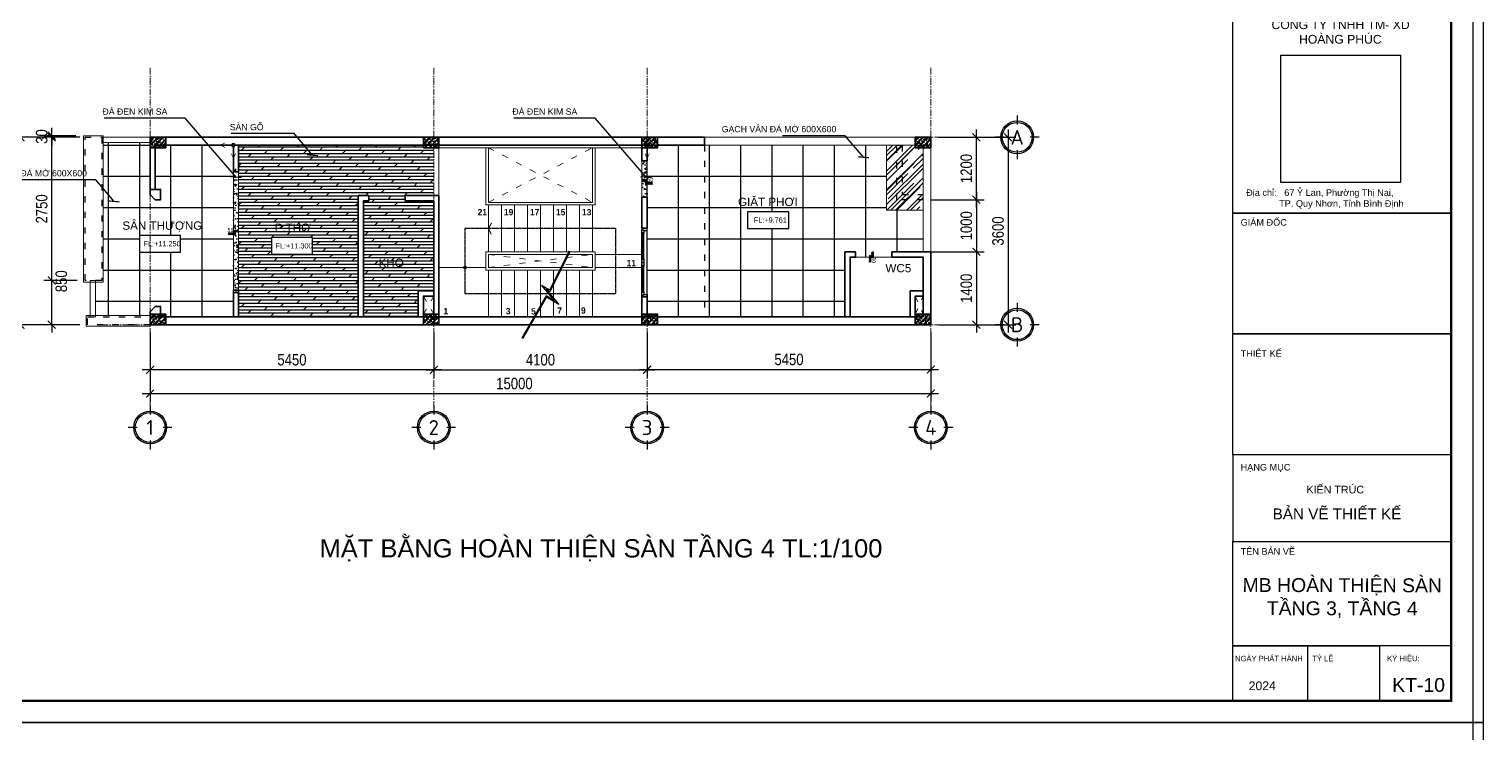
# Model space of a CAD drawing. Header units: inches. Extents: x 236662 to 497023, y -248575 to 81795.
# Drawn here: x 360352 to 388193, y -53507 to -39983 of the extents above; entities that cross this region are included whole.
import ezdxf
from ezdxf.enums import TextEntityAlignment as Align

# ---------------------------------------------------------------- set-up
doc = ezdxf.new("R2010")
doc.units = ezdxf.units.IN
doc.header["$LTSCALE"] = 10
doc.header["$MEASUREMENT"] = 0
for name, pattern in [('ACAD_ISO03W100', [30, 12, -18]), ('CENTER', [2, 1.25, -0.25, 0.25, -0.25]), ('DASHED2', [0.375, 0.25, -0.125])]:
    doc.linetypes.add(name, pattern=pattern)
for name, color, linetype in [('01. HP_TEXT', 9, 'Continuous'), ('04. HP_CUA', 153, 'Continuous'), ('07. HP_KY HIEU', 43, 'Continuous'), ('08. HP_DIM', 118, 'Continuous'), ('12. HP_NET KHUAT', 25, 'ACAD_ISO03W100'), ('hach', 7, 'Continuous'), ('TEXT', 2, 'Continuous')]:
    doc.layers.add(name, color=color, linetype=linetype)
for name, color, linetype, lineweight in [('02. HP_BE TONG', 1, 'Continuous', 35), ('03. HP_TUONG', 2, 'Continuous', 35), ('05. HP_TRUC', 251, 'CENTER', 5), ('06. HP_THAY 1', 134, 'Continuous', 15), ('06. HP_THAY 2', 147, 'Continuous', 13), ('09_HP_HATCH', 8, 'Continuous', 5), ('14. HP_OPENING', 250, 'ACAD_ISO03W100', 5), ('GHICHU', 7, 'Continuous', 9), ('N KHUAT', 8, 'Continuous', 5)]:
    doc.layers.add(name, color=color, linetype=linetype, lineweight=lineweight)
doc.layers.add('Tpl_Bound', color=1, linetype='Continuous', plot=False)
doc.styles.add('AVO', font='VNI-Avo-Bold.TTF')
doc.styles.add('BAOANNOTE', font='Arial.ttf', dxfattribs={"width": 0.8})
doc.styles.add('ISOCP50', font='ISOCPEUR.TTF')
doc.styles.get("Standard").update_dxf_attribs({"font": 'Arial.ttf'})
doc.styles.add('TA1', font='Arial.ttf')
doc.styles.add('Tahoma', font='Tahoma.ttf')
doc.styles.add('TEXT (none)', font='Arial.ttf')
doc.styles.add('text2', font='VHELVCN.TTF')
doc.dimstyles.new('AL-100', dxfattribs={"dimtxt": 220, "dimasz": 150, "dimexe": 150, "dimexo": 150, "dimgap": 80, "dimtad": 1, "dimdec": 0, "dimzin": 9, "dimtxsty": 'text2', "dimblk": 'ARCHTICK', "dimcen": 1, "dimdle": 150, "dimclrd": 256, "dimclre": 256, "dimclrt": 7, "dimadec": 0, "dimazin": 0, "dimtfac": 1, "dimtdec": 0, "dimtix": 1, "dimtmove": 2, "dimatfit": 3, "dimldrblk": 'ARCHTICK', "dimfxl": 1, "dimtolj": 1, "dimtzin": 0, "dimlwd": -1, "dimlwe": -1, "dimarcsym": 0})
picture_1 = doc.add_image_def('image1.jpg', size_in_pixel=(1818, 1935))
pattern_1 = [(50, (0, 0), (179.315046, -15.688034), [18.75, -206.25]), (355, (0, 0), (-34.68783, 188.04803), [15, -165]), (100.451444, (14.94, -1.3), (144.62721, 172.36), [15.93505, -175.28553]), (46.1842, (0, 50), (266.81033, -41.37982), [28.125, -309.375]), (96.635635, (22.23, 46.55), (233.66549, 243.52965), [23.90259, -262.92844]), (351.18416, (0, 50), (233.66549, 243.52965), [22.5, -247.5]), (21, (25, 37.5), (149.226763, -100.65472), [18.75, -206.25]), (326, (25, 37.5), (60.82883, 181.28751), [15, -165]), (71.451445, (37.44, 29.11), (210.055594, 80.63279), [15.93505, -175.28553]), (37.5, (0, 0), (3.039964, 83.223463), [0, -163, 0, -167.5, 0, -165.625]), (7.5, (0, 0), (65.767384, 98.602928), [0, -95.5, 0, -159.25, 0, -63.125]), (327.5, (-55.75, 0), (133.455609, -5.638718), [0, -62.5, 0, -195, 0, -258.75]), (317.5, (-80.75, 0), (145.796542, 25.026246), [0, -81.25, 0, -129.5, 0, -183.75])]

# ---------------------------------------------------------------- blocks, each defined once
blk = doc.blocks.new('_ArchTick')
at = {"color": 0, "linetype": 'ByBlock', "const_width": 0.15}
blk.add_lwpolyline([(-0.5, -0.5), (0.5, 0.5)], dxfattribs=at)
blk = doc.blocks.new('*D1163')
at = {"layer": '08. HP_DIM', "transparency": 16777216}
for p, q in [((372229, -45814), (372229, -46674)), ((377679, -45814), (377679, -46674)), ((372079, -46524), (377829, -46524))]:
    blk.add_line(p, q, dxfattribs=at)
at = {"layer": 'Defpoints', "color": 0, "transparency": 16777216}
for p in [(372229, -45664), (377679, -45664), (377679, -46524)]:
    blk.add_point(p, dxfattribs=at)
at = {"layer": '08. HP_DIM', "transparency": 16777216, "xscale": 150, "yscale": 150, "zscale": 150, "rotation": 180}
blk.add_blockref('_ArchTick', (372229, -46524), dxfattribs=at)
at = {"layer": '08. HP_DIM', "transparency": 16777216, "xscale": 150, "yscale": 150, "zscale": 150}
blk.add_blockref('_ArchTick', (377679, -46524), dxfattribs=at)
at = {"layer": '08. HP_DIM', "color": 7, "transparency": 16777216, "insert": (374954, -46332), "char_height": 220, "attachment_point": 5, "style": 'text2'}
blk.add_mtext('\\A1;5450', dxfattribs=at)
blk = doc.blocks.new('*D1164')
at = {"layer": '08. HP_DIM', "transparency": 16777216}
for p, q in [((377829, -44264), (378704, -44264)), ((378554, -44114), (378554, -45814)), ((377829, -45664), (378704, -45664))]:
    blk.add_line(p, q, dxfattribs=at)
at = {"layer": 'Defpoints', "color": 0, "transparency": 16777216}
for p in [(377679, -44264), (377679, -45664), (378554, -45664)]:
    blk.add_point(p, dxfattribs=at)
at = {"layer": '08. HP_DIM', "transparency": 16777216, "xscale": 150, "yscale": 150, "zscale": 150}
for p, rotation in [((378554, -44264), 90), ((378554, -45664), 270)]:
    blk.add_blockref('_ArchTick', p, dxfattribs=dict(at, rotation=rotation))
at = {"layer": '08. HP_DIM', "color": 7, "transparency": 16777216, "insert": (378362, -44964), "char_height": 220, "attachment_point": 5, "rotation": 90, "style": 'text2'}
blk.add_mtext('\\A1;1400', dxfattribs=at)
blk = doc.blocks.new('*D1165')
at = {"layer": '08. HP_DIM', "transparency": 16777216}
for p, q in [((362679, -45814), (362679, -47137)), ((377679, -45814), (377679, -47137)), ((362529, -46987), (377829, -46987))]:
    blk.add_line(p, q, dxfattribs=at)
at = {"layer": 'Defpoints', "color": 0, "transparency": 16777216}
for p in [(362679, -45664), (377679, -45664), (377679, -46987)]:
    blk.add_point(p, dxfattribs=at)
at = {"layer": '08. HP_DIM', "transparency": 16777216, "xscale": 150, "yscale": 150, "zscale": 150, "rotation": 180}
blk.add_blockref('_ArchTick', (362679, -46987), dxfattribs=at)
at = {"layer": '08. HP_DIM', "transparency": 16777216, "xscale": 150, "yscale": 150, "zscale": 150}
blk.add_blockref('_ArchTick', (377679, -46987), dxfattribs=at)
at = {"layer": '08. HP_DIM', "color": 7, "transparency": 16777216, "insert": (369679, -46795), "char_height": 220, "attachment_point": 5, "style": 'text2'}
blk.add_mtext('\\A1;15000', dxfattribs=at)
blk = doc.blocks.new('*D1166')
at = {"layer": '08. HP_DIM', "transparency": 16777216}
for p, q in [((378554, -43414), (378554, -41914)), ((377829, -42064), (378704, -42064)), ((377679, -43264), (378704, -43264))]:
    blk.add_line(p, q, dxfattribs=at)
at = {"layer": 'Defpoints', "color": 0, "transparency": 16777216}
for p in [(377679, -42064), (378554, -42064), (377529, -43264)]:
    blk.add_point(p, dxfattribs=at)
at = {"layer": '08. HP_DIM', "transparency": 16777216, "xscale": 150, "yscale": 150, "zscale": 150}
for p, rotation in [((378554, -42064), 90), ((378554, -43264), 270)]:
    blk.add_blockref('_ArchTick', p, dxfattribs=dict(at, rotation=rotation))
at = {"layer": '08. HP_DIM', "color": 7, "transparency": 16777216, "insert": (378362, -42664), "char_height": 220, "attachment_point": 5, "rotation": 90, "style": 'text2'}
blk.add_mtext('\\A1;1200', dxfattribs=at)
blk = doc.blocks.new('grid test1')
at = {"ltscale": 20}
for p, q in [((0, 440), (0, 260)), ((-260, 0), (-440, 0)), ((440, 0), (260, 0)), ((0, -260), (0, -440))]:
    blk.add_line(p, q, dxfattribs=at)
at = {"color": 251, "ltscale": 20, "true_color": 0x636466}
for radius in [330, 300]:
    blk.add_circle((0, 0), radius, dxfattribs=at)
at = {"layer": '01. HP_TEXT', "color": 2, "ltscale": 20, "true_color": 0xf1eb1f, "style": 'ISOCP50'}
blk.add_attdef('GRID', text='', height=300, dxfattribs=at).set_placement((-37, 0), align=Align.MIDDLE_CENTER)
blk = doc.blocks.new('zcsadsdasd3')
at = {"layer": '05. HP_TRUC', "ltscale": 10}
for p, q in [((-15000, 4933), (-15000, -1554)), ((-9550, 4933), (-9550, -1554)), ((-5450, 4933), (-5450, -1554)), ((0, 4933), (0, -1554)), ((-15930, 3600), (1239, 3600)), ((-15930, 0), (1239, 0))]:
    blk.add_line(p, q, dxfattribs=at)
at = {"layer": '07. HP_KY HIEU', "ltscale": 20}
ref = blk.add_blockref('grid test1', (1659, 3600), dxfattribs=dict(at, xscale=0.9555000001564621, yscale=0.9555000001564621, zscale=0.9555000001564621))
ref.add_attrib('GRID', 'A', dxfattribs={"layer": 'TEXT', "ltscale": 20, "height": 287, "style": 'ISOCP50'}).set_placement((1659, 3600), align=Align.MIDDLE_CENTER)
ref = blk.add_blockref('grid test1', (1659, 0), dxfattribs=dict(at, xscale=0.9555000001564621, yscale=0.9555000001564621, zscale=0.9555000001564621))
ref.add_attrib('GRID', 'B', dxfattribs={"layer": 'TEXT', "ltscale": 20, "height": 287, "style": 'ISOCP50'}).set_placement((1659, 0), align=Align.MIDDLE_CENTER)
ref = blk.add_blockref('grid test1', (-15000, -1975), dxfattribs=dict(at, xscale=0.9555000001564621, yscale=0.9555000001564621, zscale=0.9555000001564621))
ref.add_attrib('GRID', '1', dxfattribs={"layer": 'TEXT', "ltscale": 20, "height": 287, "style": 'ISOCP50'}).set_placement((-15000, -1975), align=Align.MIDDLE_CENTER)
ref = blk.add_blockref('grid test1', (-9550, -1975), dxfattribs=dict(at, xscale=0.9555000001564621, yscale=0.9555000001564621, zscale=0.9555000001564621))
ref.add_attrib('GRID', '2', dxfattribs={"layer": 'TEXT', "ltscale": 20, "height": 287, "style": 'ISOCP50'}).set_placement((-9550, -1975), align=Align.MIDDLE_CENTER)
ref = blk.add_blockref('grid test1', (-5450, -1975), dxfattribs=dict(at, xscale=0.9555000001564621, yscale=0.9555000001564621, zscale=0.9555000001564621))
ref.add_attrib('GRID', '3', dxfattribs={"layer": 'TEXT', "ltscale": 20, "height": 287, "style": 'ISOCP50'}).set_placement((-5450, -1975), align=Align.MIDDLE_CENTER)
ref = blk.add_blockref('grid test1', (0, -1975), dxfattribs=dict(at, xscale=0.9555000001564621, yscale=0.9555000001564621, zscale=0.9555000001564621))
ref.add_attrib('GRID', '4', dxfattribs={"layer": 'TEXT', "ltscale": 20, "height": 287, "style": 'ISOCP50'}).set_placement((0, -1975), align=Align.MIDDLE_CENTER)
blk = doc.blocks.new('*D1169')
at = {"layer": '08. HP_DIM', "transparency": 16777216}
for p, q in [((378554, -43114), (378554, -44414)), ((377679, -43264), (378704, -43264)), ((377679, -44264), (378704, -44264))]:
    blk.add_line(p, q, dxfattribs=at)
at = {"layer": 'Defpoints', "color": 0, "transparency": 16777216}
for p in [(377529, -43264), (377529, -44264), (378554, -44264)]:
    blk.add_point(p, dxfattribs=at)
at = {"layer": '08. HP_DIM', "transparency": 16777216, "xscale": 150, "yscale": 150, "zscale": 150}
for p, rotation in [((378554, -43264), 90), ((378554, -44264), 270)]:
    blk.add_blockref('_ArchTick', p, dxfattribs=dict(at, rotation=rotation))
at = {"layer": '08. HP_DIM', "color": 7, "transparency": 16777216, "insert": (378362, -43764), "char_height": 220, "attachment_point": 5, "rotation": 90, "style": 'text2'}
blk.add_mtext('\\A1;1000', dxfattribs=at)
blk = doc.blocks.new('*D1180')
at = {"layer": '08. HP_DIM', "transparency": 16777216}
for p, q in [((360189, -41914), (360189, -45814)), ((361329, -42064), (360039, -42064)), ((361329, -45664), (360039, -45664))]:
    blk.add_line(p, q, dxfattribs=at)
at = {"layer": 'Defpoints', "color": 0, "transparency": 16777216}
for p in [(361479, -42064, 6), (360189, -45664), (361479, -45664, 6)]:
    blk.add_point(p, dxfattribs=at)
at = {"layer": '08. HP_DIM', "transparency": 16777216, "xscale": 150, "yscale": 150, "zscale": 150}
for p, rotation in [((360189, -42064), 90), ((360189, -45664), 270)]:
    blk.add_blockref('_ArchTick', p, dxfattribs=dict(at, rotation=rotation))
at = {"layer": '08. HP_DIM', "color": 7, "transparency": 16777216, "insert": (359997, -43864), "char_height": 220, "attachment_point": 5, "rotation": 90, "style": 'text2'}
blk.add_mtext('\\A1;3600', dxfattribs=at)
blk = doc.blocks.new('KHUNG TEN A-3')
at = {"layer": '01. HP_TEXT'}
for points in [[(365, 116.74), (365, 163.34), (415, 163.34), (415, 116.74)], [(365, 89.04), (365, 116.74), (415, 116.74), (415, 89.04)], [(365, 61.35), (365, 89.04), (415, 89.04), (415, 61.35)], [(365, 61.35), (365, 41.47), (415, 41.47), (415, 61.35)], [(365, 17.61), (365, 41.47), (415, 41.47), (415, 17.61)], [(365, 5), (365, 17.61), (398.56, 17.61), (398.56, 5)], [(398.56, 5), (382.12, 5), (382.12, 17.61), (398.56, 17.61)], [(398.56, 5), (415, 5), (415, 17.61), (398.56, 17.61)]]:
    blk.add_lwpolyline(points, close=True, dxfattribs=at)
at = {"layer": '02. HP_BE TONG', "color": 1, "const_width": 0.5}
blk.add_lwpolyline([(15, 5), (415, 5), (415, 292), (15, 292)], close=True, dxfattribs=at)
at = {"layer": '06. HP_THAY 1'}
blk.add_lwpolyline([(0, 297), (420, 297), (420, 0), (0, 0)], close=True, dxfattribs=at)
at = {"layer": 'Defpoints'}
blk.add_lwpolyline([(0, 0), (420, 0), (420, 297), (0, 297)], close=True, dxfattribs=at)
at = {"layer": '01. HP_TEXT', "color": 7, "style": 'TA1'}
for s, height, p in [('GIÁM ĐỐC', 1.5, (366.75, 113.85)), ('THIẾT KẾ', 1.5, (366.75, 83.82)), ('HẠNG MỤC', 1.5, (366.75, 57.76)), ('TÊN BẢN VẼ', 1.5, (366.75, 38.47)), ('NGÀY PHÁT HÀNH', 1.25, (365.46, 14.06)), ('TỶ LỆ', 1.25, (383.16, 14.06)), ('KÝ HIỆU:', 1.25, (400.31, 14.06)), ('2024', 2, (368.6, 7.45))]:
    blk.add_text(s, height=height, dxfattribs=at).set_placement(p)
at = {"layer": '01. HP_TEXT', "style": 'TA1'}
for s, height, p in [('KIẾN TRÚC', 1.75, (388.44, 53.39)), ('BẢN VẼ THIẾT KẾ', 2.5, (388.83, 47.82))]:
    blk.add_text(s, height=height, dxfattribs=at).set_placement(p, align=Align.MIDDLE_CENTER)
at = {"layer": '01. HP_TEXT', "insert": (364.26, 160.88), "char_height": 2, "attachment_point": 1, "style": 'TA1'}
blk.add_mtext_dynamic_manual_height_columns('\\pxi4.78245;CÔNG TY TNHH TM- XD \\P\\pi5.60885;      HOÀNG PHÚC', width=53.4572, gutter_width=0.0255, heights=[0], dxfattribs=at)
at = {"layer": '01. HP_TEXT', "color": 7, "insert": (365.04, 122.17), "char_height": 1.5, "attachment_point": 1, "style": 'TA1'}
blk.add_mtext_dynamic_manual_height_columns('\\A1;\\pxi-0.01954,l2,t4.98046,11.98046;Địa chỉ:   67 Ỷ Lan, Phường Thị Nại, \\P             TP. Quy Nhơn, Tỉnh Bình Định ', width=49.5509, gutter_width=2.41, heights=[62.37], dxfattribs=at)
image = blk.add_image(picture_1, insert=(375.99, 123.73), size_in_units=(27.41, 29.18))
image.dxf.flags = 7
blk = doc.blocks.new('Level mark - Plan 2')
blk.add_lwpolyline([(12.53, 0.4), (12.53, 3.6), (4.64, 3.6), (4.64, 0.4)], close=True)
at = {"style": 'BAOANNOTE', "flags": 8}
blk.add_attdef('FL%%P0.000', text='', height=2, dxfattribs=at).set_placement((9, 2), align=Align.MIDDLE_CENTER)
blk = doc.blocks.new('*D1331')
at = {"layer": '08. HP_DIM', "transparency": 16777216}
for p, q in [((-9550, -3750), (-9550, -4616)), ((-5450, -3750), (-5450, -4616)), ((-9700, -4466), (-5300, -4466))]:
    blk.add_line(p, q, dxfattribs=at)
at = {"layer": 'Defpoints', "color": 0, "transparency": 16777216}
for p in [(-9550, -3600), (-5450, -3600), (-5450, -4466)]:
    blk.add_point(p, dxfattribs=at)
at = {"layer": '08. HP_DIM', "transparency": 16777216, "xscale": 150, "yscale": 150, "zscale": 150, "rotation": 180}
blk.add_blockref('_ArchTick', (-9550, -4466), dxfattribs=at)
at = {"layer": '08. HP_DIM', "transparency": 16777216, "xscale": 150, "yscale": 150, "zscale": 150}
blk.add_blockref('_ArchTick', (-5450, -4466), dxfattribs=at)
at = {"layer": '08. HP_DIM', "color": 7, "transparency": 16777216, "insert": (-7500, -4274), "char_height": 220, "attachment_point": 5, "style": 'text2'}
blk.add_mtext('\\A1;4100', dxfattribs=at)
blk = doc.blocks.new('*D1332')
at = {"layer": '08. HP_DIM', "transparency": 16777216}
for p, q in [((-5450, -3750), (-5450, -4610)), ((0, -3750), (0, -4610)), ((-5600, -4460), (150, -4460))]:
    blk.add_line(p, q, dxfattribs=at)
at = {"layer": 'Defpoints', "color": 0, "transparency": 16777216}
for p in [(-5450, -3600), (0, -3600), (0, -4460)]:
    blk.add_point(p, dxfattribs=at)
at = {"layer": '08. HP_DIM', "transparency": 16777216, "xscale": 150, "yscale": 150, "zscale": 150, "rotation": 180}
blk.add_blockref('_ArchTick', (-5450, -4460), dxfattribs=at)
at = {"layer": '08. HP_DIM', "transparency": 16777216, "xscale": 150, "yscale": 150, "zscale": 150}
blk.add_blockref('_ArchTick', (0, -4460), dxfattribs=at)
at = {"layer": '08. HP_DIM', "color": 7, "transparency": 16777216, "insert": (-2725, -4268), "char_height": 220, "attachment_point": 5, "style": 'text2'}
blk.add_mtext('\\A1;5450', dxfattribs=at)
blk = doc.blocks.new('*D1333')
at = {"layer": '08. HP_DIM', "transparency": 16777216}
for p, q in [((-15000, -3750), (-15000, -5073)), ((0, -3750), (0, -5073)), ((-15150, -4923), (150, -4923))]:
    blk.add_line(p, q, dxfattribs=at)
at = {"layer": 'Defpoints', "color": 0, "transparency": 16777216}
for p in [(-15000, -3600), (0, -3600), (0, -4923)]:
    blk.add_point(p, dxfattribs=at)
at = {"layer": '08. HP_DIM', "transparency": 16777216, "xscale": 150, "yscale": 150, "zscale": 150, "rotation": 180}
blk.add_blockref('_ArchTick', (-15000, -4923), dxfattribs=at)
at = {"layer": '08. HP_DIM', "transparency": 16777216, "xscale": 150, "yscale": 150, "zscale": 150}
blk.add_blockref('_ArchTick', (0, -4923), dxfattribs=at)
at = {"layer": '08. HP_DIM', "color": 7, "transparency": 16777216, "insert": (-8000, -4731), "char_height": 220, "attachment_point": 5, "style": 'text2'}
blk.add_mtext('\\A1;15000', dxfattribs=at)
blk = doc.blocks.new('*D1334')
at = {"layer": '08. HP_DIM', "transparency": 16777216}
for p, q in [((-15000, -3750), (-15000, -4616)), ((-9550, -3750), (-9550, -4616)), ((-9400, -4466), (-15150, -4466))]:
    blk.add_line(p, q, dxfattribs=at)
at = {"layer": 'Defpoints', "color": 0, "transparency": 16777216}
for p in [(-15000, -3600), (-9550, -3600), (-15000, -4466)]:
    blk.add_point(p, dxfattribs=at)
at = {"layer": '08. HP_DIM', "transparency": 16777216, "xscale": 150, "yscale": 150, "zscale": 150, "rotation": 180}
blk.add_blockref('_ArchTick', (-15000, -4466), dxfattribs=at)
at = {"layer": '08. HP_DIM', "transparency": 16777216, "xscale": 150, "yscale": 150, "zscale": 150}
blk.add_blockref('_ArchTick', (-9550, -4466), dxfattribs=at)
at = {"layer": '08. HP_DIM', "color": 7, "transparency": 16777216, "insert": (-12275, -4274), "char_height": 220, "attachment_point": 5, "style": 'text2'}
blk.add_mtext('\\A1;5450', dxfattribs=at)
blk = doc.blocks.new('COT')
at = {"layer": '09_HP_HATCH'}
h = blk.add_hatch(dxfattribs=at)
h.set_pattern_fill('CHAU-01', color=256, scale=15, pattern_type=2)
h.set_pattern_definition([(50, (-55276.965, -37444.2), (107.58903, -9.41282), [11.25, -123.75]), (355, (-55276.97, -37444.2), (-20.8127, 112.82882), [9, -99]), (100.4514, (-55268, -37444.99), (86.7764, 103.41593), [9.56103, -105.17132]), (46.1842, (-55276.97, -37414.2), (160.08616, -24.82785), [16.875, -185.625]), (96.6356, (-55263.62, -37416.27), (140.1994, 146.11768), [14.34154, -157.75695]), (351.1842, (-55276.97, -37414.2), (140.1993, 146.1178), [13.5, -148.5]), (21, (-55261.965, -37421.7), (89.53606, -60.39283), [11.25, -123.75]), (326, (-55261.97, -37421.7), (36.4973, 108.7725), [9, -99]), (71.4514, (-55254.5, -37426.73), (126.0334, 48.37957), [9.56103, -105.17132]), (37.5, (-55276.965, -37444.2), (1.823978, 49.934078), [0, -97.8, 0, -100.5, 0, -99.375]), (7.5, (-55276.965, -37444.2), (39.46043, 59.161757), [0, -57.3, 0, -95.55, 0, -37.875]), (327.5, (-55310.415, -37444.2), (80.073365, -3.38323), [0, -37.5, 0, -117, 0, -155.25]), (317.5, (-55325.415, -37444.2), (87.477925, 15.01575), [0, -48.75, 0, -77.7, 0, -110.25]), (45, (-55276.965, -37444.2), (-45.07806, 45.07806), []), (45, (-55276.965, -37425.827), (-45.07806, 45.07806), [])])
h.paths.add_polyline_path([(0, -200), (300, -200), (300, 0), (0, 0)])
at = {"layer": '02. HP_BE TONG'}
blk.add_lwpolyline([(0, -200), (300, -200), (300, 0), (0, 0)], close=True, dxfattribs=at)
blk = doc.blocks.new('ádasdwdczxzc')
at = {"layer": '03. HP_TUONG'}
for p in [(-15000, 3600), (-9750, 3600), (-5550, 3600), (-300, 3600), (-15000, 200), (-9750, 200), (-5550, 200), (-300, 200)]:
    blk.add_blockref('COT', p, dxfattribs=at)
blk = doc.blocks.new('*D1335')
at = {"layer": '08. HP_DIM', "transparency": 16777216}
for p, q in [((150, 0), (1634, 0)), ((1484, 150), (1484, -3750)), ((150, -3600), (1634, -3600))]:
    blk.add_line(p, q, dxfattribs=at)
at = {"layer": 'Defpoints', "color": 0, "transparency": 16777216}
for p in [(0, 0), (0, -3600), (1484, -3600)]:
    blk.add_point(p, dxfattribs=at)
at = {"layer": '08. HP_DIM', "transparency": 16777216, "xscale": 150, "yscale": 150, "zscale": 150}
for p, rotation in [((1484, 0), 90), ((1484, -3600), 270)]:
    blk.add_blockref('_ArchTick', p, dxfattribs=dict(at, rotation=rotation))
at = {"layer": '08. HP_DIM', "color": 7, "transparency": 16777216, "insert": (1292, -1800), "char_height": 220, "attachment_point": 5, "rotation": 90, "style": 'text2'}
blk.add_mtext('\\A1;3600', dxfattribs=at)
blk = doc.blocks.new('Step Symbol - Metric')
h = blk.add_hatch()
h.set_pattern_fill('_USER', color=0, angle=45, style=0, pattern_type=0)
h.set_pattern_definition([(45, (0, 4), (-0.70711, 0.70711), [])])
h.paths.add_polyline_path([(8, 0), (8, -3), (-3, -3), (-3, 1), (-8, 1), (-8, 4), (0, 4), (0, 0)])
at = {"color": 0}
blk.add_lwpolyline([(8, 0), (0, 0), (0, 4), (-8, 4)], dxfattribs=at)
blk.add_attdef('Step', (2, 2), '', height=3, dxfattribs=at)
blk = doc.blocks.new('*U1315')
for p, q in [((50, 0), (1275, 0)), ((105, 100), (592.5, 100)), ((105, 65), (592.5, 65)), ((732.5, 100), (1220, 100)), ((732.5, 65), (1220, 65))]:
    blk.add_line(p, q)
for points in [[(50, 65), (50, 0), (0, 0), (0, 100), (35, 100), (35, 65)], [(95, 78.5), (105, 78.5), (105, 65), (35, 65), (35, 100), (105, 100), (105, 86.5), (95, 86.5)], [(662.5, 65), (592.5, 65), (592.5, 78.5), (602.5, 78.5), (602.5, 86.5), (592.5, 86.5), (592.5, 100), (662.5, 100)], [(722.5, 78.5), (732.5, 78.5), (732.5, 65), (662.5, 65), (662.5, 100), (732.5, 100), (732.5, 86.5), (722.5, 86.5)], [(1290, 65), (1220, 65), (1220, 78.5), (1230, 78.5), (1230, 86.5), (1220, 86.5), (1220, 100), (1290, 100)], [(1275, 65), (1275, 0), (1325, 0), (1325, 100), (1290, 100), (1290, 65)]]:
    blk.add_lwpolyline(points, close=True)
at = {"color": 8}
for points in [[(95, 86.5), (95, 78.5), (602.5, 78.5), (602.5, 86.5)], [(722.5, 86.5), (722.5, 78.5), (1230, 78.5), (1230, 86.5)]]:
    blk.add_lwpolyline(points, close=True, dxfattribs=at)
blk = doc.blocks.new('*D1214')
at = {"layer": '08. HP_DIM', "transparency": 16777216}
for p, q in [((361279, -44814), (360639, -44814)), ((360789, -44814), (360789, -44664)), ((360789, -45664), (360789, -44814)), ((361329, -45664), (360639, -45664)), ((360789, -45664), (360789, -45814))]:
    blk.add_line(p, q, dxfattribs=at)
at = {"layer": 'Defpoints', "color": 0, "transparency": 16777216}
for p in [(360789, -44814), (361429, -44814, -319), (361479, -45664, -319)]:
    blk.add_point(p, dxfattribs=at)
at = {"layer": '08. HP_DIM', "transparency": 16777216, "xscale": 150, "yscale": 150, "zscale": 150}
for p, rotation in [((360789, -44814), 270), ((360789, -45664), 90)]:
    blk.add_blockref('_ArchTick', p, dxfattribs=dict(at, rotation=rotation))
at = {"layer": '08. HP_DIM', "color": 7, "transparency": 16777216, "insert": (360974, -44829), "char_height": 220, "attachment_point": 5, "rotation": 90, "style": 'text2'}
blk.add_mtext('\\A1;850', dxfattribs=at)
blk = doc.blocks.new('*D1215')
at = {"layer": '08. HP_DIM', "transparency": 16777216}
for p, q in [((360789, -44964), (360789, -41914)), ((361279, -42064), (360639, -42064)), ((361279, -44814), (360639, -44814))]:
    blk.add_line(p, q, dxfattribs=at)
at = {"layer": 'Defpoints', "color": 0, "transparency": 16777216}
for p in [(360789, -42064), (361429, -42064, -319), (361429, -44814, -319)]:
    blk.add_point(p, dxfattribs=at)
at = {"layer": '08. HP_DIM', "transparency": 16777216, "xscale": 150, "yscale": 150, "zscale": 150}
for p, rotation in [((360789, -42064), 90), ((360789, -44814), 270)]:
    blk.add_blockref('_ArchTick', p, dxfattribs=dict(at, rotation=rotation))
at = {"layer": '08. HP_DIM', "color": 7, "transparency": 16777216, "insert": (360597, -43439), "char_height": 220, "attachment_point": 5, "rotation": 90, "style": 'text2'}
blk.add_mtext('\\A1;2750', dxfattribs=at)
blk = doc.blocks.new('*D1216')
at = {"layer": '08. HP_DIM', "transparency": 16777216}
for p, q in [((361249, -42034), (360639, -42034)), ((360789, -42034), (360789, -41884)), ((360789, -42064), (360789, -42034)), ((361279, -42064), (360639, -42064)), ((360789, -42064), (360789, -42214))]:
    blk.add_line(p, q, dxfattribs=at)
at = {"layer": 'Defpoints', "color": 0, "transparency": 16777216}
for p in [(360789, -42034), (361399, -42034, -319), (361429, -42064, -319)]:
    blk.add_point(p, dxfattribs=at)
at = {"layer": '08. HP_DIM', "transparency": 16777216, "xscale": 150, "yscale": 150, "zscale": 150}
for p, rotation in [((360789, -42034), 270), ((360789, -42064), 90)]:
    blk.add_blockref('_ArchTick', p, dxfattribs=dict(at, rotation=rotation))
at = {"layer": '08. HP_DIM', "color": 7, "transparency": 16777216, "insert": (360597, -42049), "char_height": 220, "attachment_point": 5, "rotation": 90, "style": 'text2'}
blk.add_mtext('\\A1;30', dxfattribs=at)
blk = doc.blocks.new('DINHVIGACH')
at = {"linetype": 'Continuous'}
h = blk.add_hatch(color=256, dxfattribs=at)
edge = h.paths.add_edge_path()
edge.add_ellipse((0, 0), major_axis=(133, 0), ratio=1, start_angle=-0.00147, end_angle=359.99853, ccw=False)
at = {"const_width": 50}
for points in [[(0, 0), (1000, 0)], [(0, -1000), (0, 0)], [(648, 175), (1000, 0), (648, -175)], [(-175, -648), (0, -1000), (175, -648)]]:
    blk.add_lwpolyline(points, dxfattribs=at)
at = {"extrusion": (0, 0, -1)}
blk.add_ellipse((0, 0), major_axis=(133, 0), ratio=1, start_param=2.56493945268e-05, end_param=6.283210956574111, dxfattribs=at)
blk = doc.blocks.new('mb tang 4')
at = {"layer": '07. HP_KY HIEU'}
h = blk.add_hatch(color=256, dxfattribs=at)
h.dxf.hatch_style = 1
edge = h.paths.add_edge_path()
edge.add_arc((-8950, -2500), 25, 0, 360)
at = {"layer": '09_HP_HATCH'}
h = blk.add_hatch(dxfattribs=at)
h.set_pattern_fill('AR-RROOF', color=256, scale=200, angle=45)
h.set_pattern_definition([(45, (-119701.9, -32749.67), (169.70563, 452.54834), [3000, -400, 1000, -200]), (45, (-119584.52, -32490.87), (-329.51176, 46.66905), [600, -66, 1200, -150]), (45, (-119751.4, -32558.75), (640.63874, 830.14336), [1600, -280, 800, -200])])
h.paths.add_polyline_path([(-150, -150), (-150, -1400), (-850, -1400), (-850, -150)])
at = {"layer": '03. HP_TUONG'}
for p, q in [((-10800, -1120), (-10800, -1220)), ((-5550, -1742.5), (-5450, -1742.5)), ((-1450, -2300), (-1450, -2200)), ((-750, -2300), (-750, -2200))]:
    blk.add_line(p, q, dxfattribs=at)
for points in [[(-4350, 0), (-15000, 0), (-15000, -1000), (-14900, -1000), (-14900, -150), (-4350, -150)], [(-13400, -665), (-13300, -665), (-13300, -150), (-13400, -150)], [(-5550, -150), (-5450, -150), (-5450, -450), (-5550, -450)], [(-14900, -1200), (-14800, -1200), (-14800, -1000), (-15000, -1000), (-15000, -1100)], [(-5550, -1150), (-5450, -1150), (-5450, -1742.5), (-5550, -1742.5)], [(-13400, -2935), (-13300, -2935), (-13300, -3450), (-13400, -3450)], [(-14900, -3250), (-14800, -3250), (-14800, -3450), (-15000, -3450), (-15000, -3350)]]:
    blk.add_lwpolyline(points, close=True, dxfattribs=at)
for points in [[(-11000, -3450), (-11000, -1120), (-10800, -1120)], [(-10900, -3450), (-10900, -1220), (-10800, -1220)], [(-9550, -1220), (-10100, -1220), (-10100, -1120), (-9450, -1120), (-9450, -3450), (-9550, -3450), (-9550, -1220)], [(-750, -2200), (0, -2200), (0, -3600), (-15000, -3600), (-15000, -3450), (-14850, -3450), (-14850, -3450), (-150, -3450), (-150, -2300), (-750, -2300)], [(-1550, -2300), (-1550, -2300), (-1550, -2300), (-1550, -3450), (-1650, -3450), (-1650, -2200), (-1450, -2200)], [(-1450, -2300), (-1550, -2300)], [(-9850, -3450), (-9850, -2950), (-9550, -2950)], [(-9750, -3450), (-9750, -3050), (-9550, -3050)], [(-400, -3450), (-400, -2950), (-150, -2950)], [(-300, -3450), (-300, -3050), (-150, -3050)], [(-5550, -3067.5), (-5550, -3450), (-5450, -3450), (-5450, -3067.5), (-5550, -3067.5)]]:
    blk.add_lwpolyline(points, dxfattribs=at)
at = {"layer": '06. HP_THAY 1'}
for p, q in [((-8500, -200), (-8500, -1250)), ((-6500, -1250), (-6500, -200)), ((-8500, -1250), (-6500, -1250))]:
    blk.add_line(p, q, dxfattribs=at)
for points in [[(-15900, 30), (-16280, 30), (-16280, -2780), (-15900, -2780)], [(-15900, 0), (-15000, 0), (-15000, -100), (-15900, -100)], [(-9450, -200), (-5550, -200), (-5550, -150), (-9450, -150)], [(-5550, -1742.5), (-5450, -1742.5), (-5450, -3067.5), (-5550, -3067.5)], [(-6450, -2200), (-6450, -2550), (-8550, -2550), (-8550, -2200)], [(-8500, -2250), (-6500, -2250), (-6500, -2500), (-8500, -2500)], [(-16150, -2750), (-16050, -2750), (-16050, -3450), (-16150, -3450)], [(-16230, -3420), (-15000, -3420), (-15000, -3630), (-16230, -3630)]]:
    blk.add_lwpolyline(points, close=True, dxfattribs=at)
for points in [[(-4350, 0), (0, 0), (0, -2200)], [(-8550, -200), (-8550, -1300), (-6450, -1300), (-6450, -200)], [(-4350, -150), (-150, -150), (-150, -2200)]]:
    blk.add_lwpolyline(points, dxfattribs=at)
at = {"layer": '06. HP_THAY 2'}
for p, q in [((-9450, -1120), (-9450, -150)), ((-8500, -1300), (-8500, -2200)), ((-750, -2300), (-1450, -2300))]:
    blk.add_line(p, q, dxfattribs=at)
for points in [[(-850, -150), (-150, -150), (-150, -1400), (-850, -1400)], [(-5550, -450), (-5450, -450), (-5450, -1150), (-5550, -1150)], [(-13300, -665), (-13400, -665), (-13400, -2935), (-13300, -2935)], [(-8250, -2200), (-8250, -1300), (-8000, -1300), (-8000, -2200)], [(-8000, -2200), (-8000, -1300), (-7750, -1300), (-7750, -2200)], [(-7750, -2200), (-7750, -1300), (-7500, -1300), (-7500, -2200)], [(-7500, -2200), (-7500, -1300), (-7250, -1300), (-7250, -2200)], [(-7250, -2200), (-7250, -1300), (-7000, -1300), (-7000, -2200)], [(-7000, -2200), (-7000, -1300), (-6750, -1300), (-6750, -2200)], [(-6750, -2200), (-6750, -1300), (-6500, -1300), (-6500, -2200)], [(-6450, -2250), (-5550, -2250), (-5550, -2500), (-6450, -2500)], [(-8500, -3450), (-8500, -2550), (-8250, -2550), (-8250, -3450)], [(-8250, -3450), (-8250, -2550), (-8000, -2550), (-8000, -3450)], [(-8000, -3450), (-8000, -2550), (-7750, -2550), (-7750, -3450)], [(-7750, -3450), (-7750, -2550), (-7500, -2550), (-7500, -3450)], [(-7500, -3450), (-7500, -2550), (-7250, -2550), (-7250, -3450)], [(-7250, -3450), (-7250, -2550), (-7000, -2550), (-7000, -3450)], [(-7000, -3450), (-7000, -2550), (-6750, -2550), (-6750, -3450)], [(-6750, -3450), (-6750, -2550), (-6500, -2550), (-6500, -3450)]]:
    blk.add_lwpolyline(points, close=True, dxfattribs=at)
for points in [[(-6500, -1300), (-6500, -2200)], [(-6450, -2200), (-6450, -2250), (-5550, -2250), (-5550, -1150)], [(-8550, -2500), (-9450, -2500), (-9450, -3450), (-8500, -3450), (-8500, -2550)], [(-6450, -2500), (-5550, -2500), (-5550, -3450), (-6500, -3450), (-6500, -2550)], [(-6450, -2500), (-6450, -2550), (-6500, -2550)]]:
    blk.add_lwpolyline(points, dxfattribs=at)
at = {"layer": '07. HP_KY HIEU', "linetype": 'DASHED2'}
blk.add_lwpolyline([(-8950, -1750), (-8950, -3000), (-6050, -3000), (-6050, -1750)], close=True, dxfattribs=at)
at = {"layer": '07. HP_KY HIEU'}
for points in [[(-6951.7, -2187.3), (-7328.1, -2939.1), (-7483.3, -2849.5), (-7234.9, -3136.1), (-7390.1, -3046.5), (-7859.8, -3860.1)], [(-6935, -2196.9), (-7321, -2965.5), (-7393.4, -2923.7), (-7145, -3210.3), (-7383, -3072.9), (-7843.1, -3869.7)]]:
    blk.add_lwpolyline(points, dxfattribs=at)
blk.add_circle((-8950, -2500), 25, dxfattribs=at)
at = {"layer": '12. HP_NET KHUAT'}
blk.add_line((-4350, -150), (-4350, -3450), dxfattribs=at)
for points in [[(-16250, 0), (-15930, 0), (-15930, -2750), (-16250, -2750)], [(-16200, -3450), (-15000, -3450), (-15000, -3600), (-16200, -3600)]]:
    blk.add_lwpolyline(points, close=True, dxfattribs=at)
blk.add_lwpolyline([(-150, -1200), (-650, -1200), (-650, -150), (-550, -150), (-550, -1100), (-150, -1100)], dxfattribs=at)
at = {"layer": '14. HP_OPENING'}
for p, q in [((-8500, -200), (-6500, -1250)), ((-8500, -1250), (-6500, -200)), ((-8500, -2250), (-6500, -2500)), ((-8500, -2500), (-6500, -2250)), ((-9750, -3050), (-9550, -3400)), ((-9750, -3400), (-9550, -3050)), ((-300, -3050), (-150, -3400)), ((-300, -3400), (-150, -3050))]:
    blk.add_line(p, q, dxfattribs=at)
at = {"layer": 'N KHUAT', "linetype": 'Continuous', "const_width": 20}
blk.add_lwpolyline([(-8446.4, -1865.5), (-8500, -1750), (-8439.4, -1646)], dxfattribs=at)
ref = blk.add_blockref('Level mark - Plan 2', (-3984, -1789.1), dxfattribs=dict(xscale=100, yscale=100, zscale=100))
ref.add_attrib('FL%%P0.000', 'FL:+9.761', dxfattribs={"height": 100, "style": 'BAOANNOTE'}).set_placement((-3084, -1589.1), align=Align.MIDDLE_CENTER)
ref = blk.add_blockref('Level mark - Plan 2', (-15669.3, -2244.6), dxfattribs=dict(xscale=100, yscale=100, zscale=100))
ref.add_attrib('FL%%P0.000', 'FL:+11.250', dxfattribs={"height": 100, "style": 'BAOANNOTE'}).set_placement((-14769.3, -2044.6), align=Align.MIDDLE_CENTER)
ref = blk.add_blockref('Level mark - Plan 2', (-13134.8, -2285.7), dxfattribs=dict(xscale=100, yscale=100, zscale=100))
ref.add_attrib('FL%%P0.000', 'FL:+11.300', dxfattribs={"height": 100, "style": 'BAOANNOTE'}).set_placement((-12234.8, -2085.7), align=Align.MIDDLE_CENTER)
at = {"layer": '04. HP_CUA', "rotation": 90}
blk.add_blockref('*U1315', (-5450, -3067.5), dxfattribs=at)
at = {"layer": '07. HP_KY HIEU'}
ref = blk.add_blockref('Step Symbol - Metric', (-5450, -869.1), dxfattribs=dict(at, xscale=12.5, yscale=12.5, zscale=12.5))
ref.add_attrib('Step', '50', (-5449, -850.7), dxfattribs={"layer": '0', "color": 7, "height": 75, "style": 'Tahoma'})
ref = blk.add_blockref('Step Symbol - Metric', (-13400, -1837.1), dxfattribs=dict(at, xscale=-12.5, yscale=12.5, zscale=12.5))
ref.add_attrib('Step', '50', (-13514.3, -1818.7), dxfattribs={"layer": '0', "color": 7, "height": 75, "style": 'Tahoma'})
ref = blk.add_blockref('Step Symbol - Metric', (-1150, -2300), dxfattribs=dict(at, xscale=12.5, yscale=12.5, zscale=12.5, rotation=270))
ref.add_attrib('Step', '30', (-1131.6, -2301), dxfattribs={"layer": '0', "color": 7, "height": 75, "rotation": 270, "style": 'Tahoma'})
at = {"layer": '08. HP_DIM'}
blk.add_blockref('ádasdwdczxzc', (0, -3600), dxfattribs=at)
at = {"layer": '01. HP_TEXT', "style": 'TEXT (none)'}
for s, p in [('GIẶT PHƠI ', (-3704.5, -1320.2)), ('SÂN THƯỢNG', (-15532.8, -1775.8)), ('P.THỜ', (-12607.4, -1816.9)), ('KHO', (-10609.6, -2491.5)), ('WC5', (-872.2, -2593.5))]:
    blk.add_text(s, height=159.88, dxfattribs=at).set_placement(p)
at = {"layer": 'GHICHU', "color": 0, "linetype": 'Continuous', "style": 'AVO'}
for s, p in [('21', (-8706.7, -1497.8)), ('19', (-8201.3, -1497.8)), ('17', (-7701.3, -1497.8)), ('15', (-7201.3, -1497.8)), ('13', (-6701.3, -1497.8)), ('11', (-5844.7, -2476.2)), ('1', (-9364.4, -3399.4)), ('3', (-8164.4, -3399.4)), ('5', (-7679.1, -3403.5)), ('7', (-7176.8, -3390.1)), ('9', (-6721.2, -3387.9))]:
    blk.add_text(s, height=121, dxfattribs=at).set_placement(p)
at = {"layer": '08. HP_DIM'}
dim = blk.add_linear_dim(base=(1483.9, -3600), p1=(0, 0), p2=(0, -3600), angle=90, dimstyle='AL-100', dxfattribs=at)
dim.commit()
dim.dimension.update_dxf_attribs({"geometry": '*D1335', "text_midpoint": (1291.5, -1800)})
dim = blk.add_linear_dim(base=(0, -4922.9), p1=(-15000, -3600), p2=(0, -3600), dimstyle='AL-100', dxfattribs=at)
dim.commit()
dim.dimension.update_dxf_attribs({"geometry": '*D1333', "text_midpoint": (-8000, -4730.6), "dimtype": 128})
for base, p1, p2, picture, middle in [((-15000, -4466), (-9550, -3600), (-15000, -3600), '*D1334', (-12275, -4273.6)), ((-5450, -4466), (-9550, -3600), (-5450, -3600), '*D1331', (-7500, -4273.6)), ((0, -4460.1), (-5450, -3600), (0, -3600), '*D1332', (-2725, -4267.7))]:
    dim = blk.add_linear_dim(base=base, p1=p1, p2=p2, dimstyle='AL-100', dxfattribs=at)
    dim.commit()
    dim.dimension.update_dxf_attribs({"geometry": picture, "text_midpoint": middle})

msp = doc.modelspace()

# ---------------------------------------------------------------- hatches: boundary and pattern name
at = {"layer": 'hach'}
h = msp.add_hatch(dxfattribs=at)
h.set_pattern_fill('_USER', color=8, scale=600, angle=90, pattern_type=0)
h.set_pattern_definition([(90, (364279.3, -42213.97), (-600, 4e-14), [])])
h.paths.add_polyline_path([(364279.3, -42664), (364279.3, -42214), (362979.3, -42214), (362979.3, -42264), (362779.3, -42264), (362779.3, -43064), (362879.3, -43064), (362879.3, -43264), (362779.3, -43264), (362679.3, -43164), (362679.3, -43948.5), (363262.6, -43948.5), (363262.6, -44268.5), (362679.3, -44268.5), (362679.3, -45414), (362779.3, -45314), (362879.3, -45314), (362879.3, -45464), (362979.3, -45464), (362979.3, -45514), (364279.3, -45514), (364279.3, -45064)])
h.paths.add_polyline_path([(362679.3, -42164), (361779.3, -42164), (361779.3, -44844), (361629.3, -44844), (361629.3, -45484), (362679.3, -45484), (362679.3, -45414), (362679.3, -44268.5), (362474.2, -44268.5), (362474.2, -43948.5), (362679.3, -43948.5)])
h.paths.add_polyline_path([(364145.5, -43903.7), (364297.2, -43903.7), (364297.2, -43786.6), (364145.5, -43786.6)], flags=9)
h.paths.add_polyline_path([(362087.6, -43934.1), (363741.7, -43934.1), (363741.7, -43580.6), (362087.6, -43580.6)], flags=9)
h = msp.add_hatch(dxfattribs=at)
h.set_pattern_fill('_USER', color=8, scale=600, pattern_type=0)
h.set_pattern_definition([(0, (364279.3, -42213.97), (0, 600), [])])
h.paths.add_polyline_path([(364279.3, -42664), (364279.3, -42214), (362979.3, -42214), (362979.3, -42264), (362779.3, -42264), (362779.3, -43064), (362879.3, -43064), (362879.3, -43264), (362779.3, -43264), (362679.3, -43164), (362679.3, -43948.5), (363262.6, -43948.5), (363262.6, -44268.5), (362679.3, -44268.5), (362679.3, -45414), (362779.3, -45314), (362879.3, -45314), (362879.3, -45464), (362979.3, -45464), (362979.3, -45514), (364279.3, -45514), (364279.3, -45064)])
h.paths.add_polyline_path([(362679.3, -42164), (361779.3, -42164), (361779.3, -44844), (361629.3, -44844), (361629.3, -45484), (362679.3, -45484), (362679.3, -45414), (362679.3, -44268.5), (362474.2, -44268.5), (362474.2, -43948.5), (362679.3, -43948.5)])
h.paths.add_polyline_path([(364145.5, -43903.7), (364297.2, -43903.7), (364297.2, -43786.6), (364145.5, -43786.6)], flags=9)
h.paths.add_polyline_path([(362087.6, -43934.1), (363741.7, -43934.1), (363741.7, -43580.6), (362087.6, -43580.6)], flags=9)
h = msp.add_hatch(dxfattribs=at)
h.set_pattern_fill('DOLMIT', color=8, scale=250)
h.set_pattern_definition([(0, (0, 0), (0, 62.5), []), (45, (0, 0), (-125, 125), [88.38835, -176.7767])])
h.paths.add_polyline_path([(368129.3, -42264), (367929.3, -42264), (367929.3, -42214), (364379.3, -42214), (364379.3, -42664), (364379.3, -45064), (364379.3, -45514), (366679.3, -45514), (366679.3, -43184), (366879.3, -43184), (366879.3, -43284), (366779.3, -43284), (366779.3, -45514), (367829.3, -45514), (367829.3, -45014), (368129.3, -45014), (368129.3, -43284), (367579.3, -43284), (367579.3, -43184), (368129.3, -43184)])
h.paths.add_polyline_path([(365797, -43989.7), (365797, -44309.7), (365008.6, -44309.7), (365008.6, -43989.7)], flags=16)
h.paths.add_polyline_path([(365063.6, -44227), (365825.4, -44227), (365825.4, -44073.7), (365063.6, -44073.7)], flags=24)
h.paths.add_polyline_path([(367028.4, -44599.5), (367595.1, -44599.5), (367595.1, -44351.4), (367028.4, -44351.4)], flags=24)
h.paths.add_polyline_path([(365021.2, -43934.3), (365822.9, -43934.3), (365822.9, -43629.9), (365021.2, -43629.9)], flags=24)
h = msp.add_hatch(dxfattribs=at)
h.set_pattern_fill('_USER', color=8, scale=600, angle=90, pattern_type=0)
h.set_pattern_definition([(90, (372229.3, -42263.97), (-600, 4e-14), [])])
h.paths.add_polyline_path([(373329.3, -42214), (372429.3, -42214), (372429.3, -42264), (372229.3, -42264), (372229.3, -42514), (372229.3, -43214), (372229.3, -43881.5), (372229.3, -45056.5), (372229.3, -45464), (372429.3, -45464), (372429.3, -45514), (373329.3, -45514)])
h.paths.add_polyline_path([(376829.3, -42214), (373329.3, -42214), (373329.3, -45514), (376029.3, -45514), (376029.3, -44264), (376229.3, -44264), (376229.3, -44364), (376929.3, -44364), (376929.3, -44264), (377529.3, -44264), (377529.3, -43464), (376829.3, -43464)])
h.paths.add_polyline_path([(374947.9, -43493), (374947.9, -43813), (374159.5, -43813), (374159.5, -43493)], flags=16)
h.paths.add_polyline_path([(372210.8, -42935.7), (372362.4, -42935.7), (372362.4, -42818.6), (372210.8, -42818.6)], flags=9)
h.paths.add_polyline_path([(374253.3, -43730.3), (374937.4, -43730.3), (374937.4, -43577.1), (374253.3, -43577.1)], flags=8)
h.paths.add_polyline_path([(373921.3, -43473.2), (375237.4, -43473.2), (375237.4, -43152.1), (373921.3, -43152.1)], flags=24)
h = msp.add_hatch(dxfattribs=at)
h.set_pattern_fill('_USER', color=8, scale=600, pattern_type=0)
h.set_pattern_definition([(0, (372229.3, -42213.97), (0, 600), [])])
h.paths.add_polyline_path([(373329.3, -42214), (372429.3, -42214), (372429.3, -42264), (372229.3, -42264), (372229.3, -42514), (372229.3, -43214), (372229.3, -43881.5), (372229.3, -45056.5), (372229.3, -45464), (372429.3, -45464), (372429.3, -45514), (373329.3, -45514)])
h.paths.add_polyline_path([(376829.3, -42214), (373329.3, -42214), (373329.3, -45514), (376029.3, -45514), (376029.3, -44264), (376229.3, -44264), (376229.3, -44364), (376929.3, -44364), (376929.3, -44264), (377529.3, -44264), (377529.3, -43464), (376829.3, -43464)])
h.paths.add_polyline_path([(374947.9, -43493), (374947.9, -43813), (374159.5, -43813), (374159.5, -43493)], flags=16)
h.paths.add_polyline_path([(372210.8, -42935.7), (372362.4, -42935.7), (372362.4, -42818.6), (372210.8, -42818.6)], flags=9)
h.paths.add_polyline_path([(374253.3, -43730.3), (374937.4, -43730.3), (374937.4, -43577.1), (374253.3, -43577.1)], flags=8)
h.paths.add_polyline_path([(373921.3, -43473.2), (375237.4, -43473.2), (375237.4, -43152.1), (373921.3, -43152.1)], flags=24)
h = msp.add_hatch(dxfattribs=at)
h.set_pattern_fill('AR-CONC', color=8, scale=25)
h.set_pattern_definition(pattern_1)
h.paths.add_polyline_path([(372229.3, -42514), (372129.3, -42514), (372129.3, -42883.1), (372229.3, -42883.1)])
h.paths.add_polyline_path([(372229.3, -42883.1), (372129.3, -42883.1), (372129.3, -43214), (372229.3, -43214)])
h = msp.add_hatch(dxfattribs=at)
h.set_pattern_fill('AR-CONC', color=8, scale=25)
h.set_pattern_definition(pattern_1)
h.paths.add_polyline_path([(364379.3, -42664), (364279.3, -42664), (364279.3, -43851), (364379.3, -43851)])
h.paths.add_polyline_path([(364379.3, -43851), (364279.3, -43851), (364279.3, -45064), (364379.3, -45064)])

# ---------------------------------------------------------------- linework, layer by layer
at = {"layer": 'Tpl_Bound', "color": 1}
for points in [[(352879.4, -53307.6), (352879.4, -28403.8), (388288.8, -28403.8), (388288.8, -53307.6)], [(352879.4, -78211.3), (352879.4, -53307.6), (388288.8, -53307.6), (388288.8, -78211.3)]]:
    msp.add_lwpolyline(points, close=True, dxfattribs=at)

# ---------------------------------------------------------------- block references
at = {"color": 1, "xscale": 83.85096877510341, "yscale": 83.85096877510341, "zscale": 83.85096877510341}
for p in [(352879.4, -53307.6, 20.6), (352879.4, -78211.3, 30.8)]:
    msp.add_blockref('KHUNG TEN A-3', p, dxfattribs=at)
msp.add_blockref('mb tang 4', (377679.3, -42064))
at = {"layer": '07. HP_KY HIEU', "yscale": 0.25, "zscale": 0.25}
for p, xscale, rotation in [((364279.3, -42214), 0.25, 270), ((372229.3, -42214), -0.25, 90)]:
    msp.add_blockref('DINHVIGACH', p, dxfattribs=dict(at, xscale=xscale, rotation=rotation))
at = {"layer": '08. HP_DIM'}
msp.add_blockref('zcsadsdasd3', (377679.3, -45664), dxfattribs=at)

# ---------------------------------------------------------------- texts
at = {"attachment_point": 1, "rotation": 359.89856}
for s, width, insert, char_height in [('\\pxqc;MB HOÀN THIỆN SÀN TẦNG 3, TẦNG 4', 4182.072, (383494.1, -50529.6, 20.6), 266.853), ('KT-10', 1044.005, (386543.4, -52448.8, 20.6), 266.85)]:
    msp.add_mtext_dynamic_manual_height_columns(s, width=width, gutter_width=6.99, heights=[0], dxfattribs=dict(at, insert=insert, char_height=char_height))
at = {"layer": '01. HP_TEXT', "style": 'TEXT (none)'}
for s, height, p in [('ĐÁ ĐEN KIM SA', 119.907, (361763.6, -41630.4, -324.9)), ('ĐÁ ĐEN KIM SA', 119.907, (369639.9, -41630.4, -324.9)), ('SÀN GỖ', 119.91, (364208.4, -41927.3, -6.3)), ('GẠCH VÂN ĐÁ MỜ 600X600', 119.907, (373662.8, -41967, -6.3)), ('GẠCH VÂN ĐÁ MỜ 600X600', 119.907, (359264.8, -42814.7, -6.3)), ('MẶT BẰNG HOÀN THIỆN SÀN TẦNG 4 TL:1/100', 350, (365936, -50134.6))]:
    msp.add_text(s, height=height, dxfattribs=at).set_placement(p)

# ---------------------------------------------------------------- dimensions: what is measured, and where the dimension line sits
at = {"layer": '08. HP_DIM'}
for base, p1, p2, picture, middle in [((360189.1, -45664, -6.3), (361479.3, -42064), (361479.3, -45664), '*D1180', (359996.7, -43864, -6.3)), ((360789.1, -42034, 318.6), (361429.3, -42064), (361399.3, -42034), '*D1216', (360596.7, -42049, 318.6)), ((360789.1, -42064, 318.6), (361429.3, -44814), (361429.3, -42064), '*D1215', (360596.7, -43439, 318.6)), ((378553.8, -42064), (377529.3, -43264), (377679.3, -42064), '*D1166', (378361.5, -42664)), ((378553.8, -44264), (377529.3, -43264), (377529.3, -44264), '*D1169', (378361.5, -43764)), ((378553.8, -45664), (377679.3, -44264), (377679.3, -45664), '*D1164', (378361.5, -44964))]:
    dim = msp.add_linear_dim(base=base, p1=p1, p2=p2, angle=90, dimstyle='AL-100', dxfattribs=at)
    dim.commit()
    dim.dimension.update_dxf_attribs({"geometry": picture, "text_midpoint": middle})
dim = msp.add_linear_dim(base=(360789.1, -44814, 318.6), p1=(361479.3, -45664), p2=(361429.3, -44814), angle=90, dimstyle='AL-100', dxfattribs=at)
dim.commit()
dim.dimension.update_dxf_attribs({"geometry": '*D1214', "text_midpoint": (360974, -44829, 318.6), "dimtype": 160})
dim = msp.add_linear_dim(base=(377679.3, -46986.9), p1=(362679.3, -45664), p2=(377679.3, -45664), dimstyle='AL-100', dxfattribs=at)
dim.commit()
dim.dimension.update_dxf_attribs({"geometry": '*D1165', "text_midpoint": (369679.3, -46794.5), "dimtype": 160})
dim = msp.add_linear_dim(base=(377679.3, -46524), p1=(372229.3, -45664), p2=(377679.3, -45664), dimstyle='AL-100', dxfattribs=at)
dim.commit()
dim.dimension.update_dxf_attribs({"geometry": '*D1163', "text_midpoint": (374954.3, -46331.7)})

# ---------------------------------------------------------------- leaders
at = {"layer": '07. HP_KY HIEU'}
for points in [[(364331.1, -42828, -324.9), (363354.6, -41697.1, -324.9), (361793.8, -41697.1, -324.9)], [(372207.4, -42828, -324.9), (371231, -41697.1, -324.9), (369670.1, -41697.1, -324.9)], [(365798.7, -42408, -6.3), (365447.5, -41993.9, -6.3), (364238.7, -41993.9, -6.3)], [(376387.3, -42447.8, -6.3), (376036.1, -42033.7, -6.3), (374827.3, -42033.7, -6.3)], [(361989.3, -43295.5, -6.3), (361638.1, -42881.4, -6.3), (359275.4, -42881.4, -6.3)]]:
    msp.add_leader(points, dimstyle='AL-100', override={"dimgap": 80, "dimtad": 0}, dxfattribs=at)

doc.saveas('drawing.dxf')
